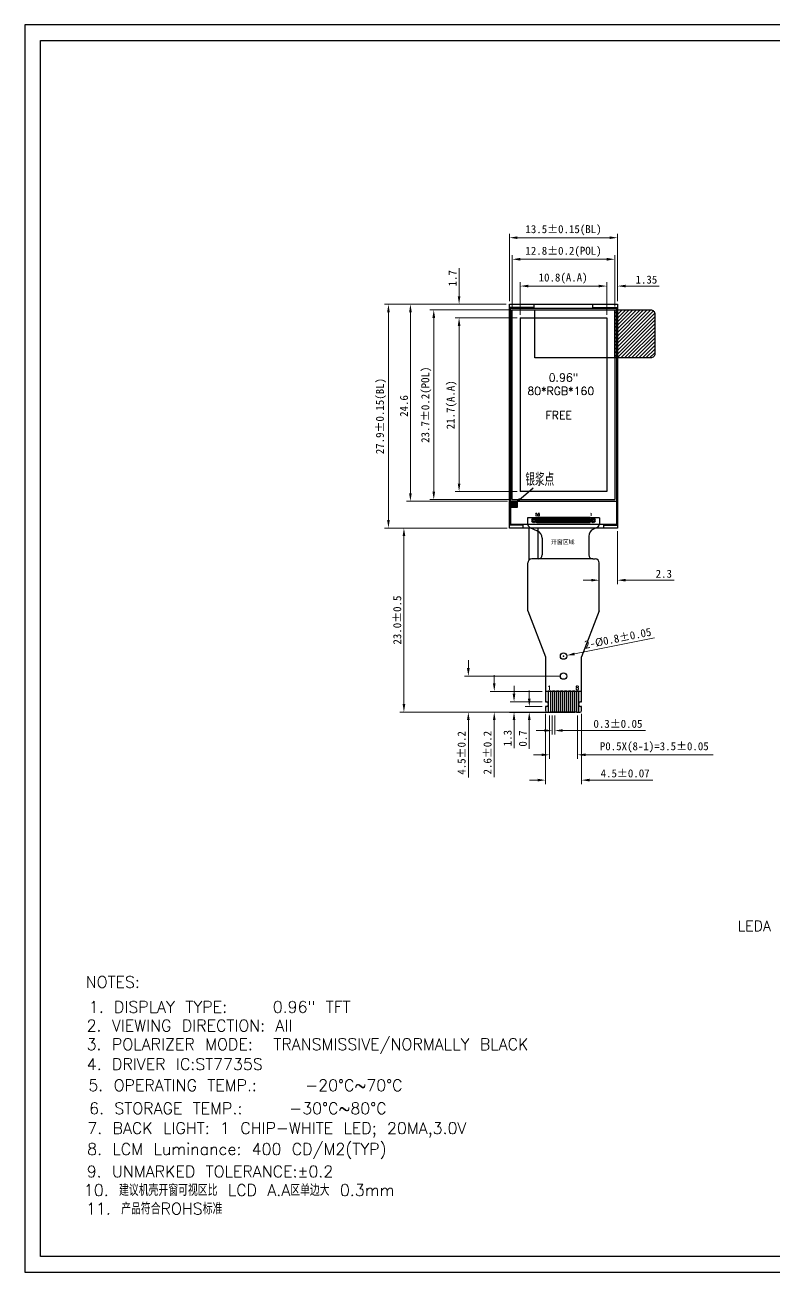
# Model space of a CAD drawing. Header units: millimetres. Extents: x 1251 to 1485, y 362 to 518.
# Drawn here: x 1251.5 to 1345.1, y 362.2 to 518 of the extents above; entities that cross this region are included whole.
import ezdxf
from ezdxf.lldxf.tags import DXFTag

# ---------------------------------------------------------------- set-up
doc = ezdxf.new("R2010")
doc.units = ezdxf.units.MM
for name, color, linetype in [('240', 240, 'Continuous'), ('92', 92, 'Continuous'), ('FPC', 30, 'Continuous'), ('Frame', 7, 'Continuous'), ('Index', 7, 'Continuous'), ('lcd', 4, 'Continuous')]:
    doc.layers.add(name, color=color, linetype=linetype)
doc.layers.add('CEN', color=1, linetype='CENTER', lineweight=15)
doc.layers.add('图框', color=7, linetype='Continuous', lineweight=0)
doc.styles.get("Standard").update_dxf_attribs({"font": 'txt', "bigfont": 'gbcbig.shx'})
doc.styles.add('宋体', font='')
doc.styles.get('宋体').set_extended_font_data('SimSun')
tags = doc.linetypes.add('CENTER', pattern=[2, 1.25, -0.25, 0.25, -0.25]).pattern_tags.tags
tags[10:11] = [DXFTag(74, 4), DXFTag(75, 0), DXFTag(340, '0'), DXFTag(46, 0.0), DXFTag(50, 0.0), DXFTag(44, 0.0), DXFTag(45, 0.0)]
tags[8:9] = [DXFTag(74, 4), DXFTag(75, 0), DXFTag(340, '0'), DXFTag(46, 0.0), DXFTag(50, 0.0), DXFTag(44, 0.0), DXFTag(45, 0.0)]
tags[6:7] = [DXFTag(74, 4), DXFTag(75, 0), DXFTag(340, '0'), DXFTag(46, 0.0), DXFTag(50, 0.0), DXFTag(44, 0.0), DXFTag(45, 0.0)]
tags[4:5] = [DXFTag(74, 4), DXFTag(75, 0), DXFTag(340, '0'), DXFTag(46, 0.0), DXFTag(50, 0.0), DXFTag(44, 0.0), DXFTag(45, 0.0)]
doc.dimstyles.new('标准', dxfattribs={"dimtxt": 1.8, "dimasz": 1.5, "dimexe": 0.5, "dimexo": 0.4, "dimgap": 0.1, "dimtad": 1, "dimzin": 1, "dimdsep": 46, "dimtxsty": '宋体', "dimblk": 'CLOSEDBLANK', "dimcen": 0.09, "dimclrd": 96, "dimclre": 96, "dimclrt": 3, "dimadec": 0, "dimazin": 0, "dimtfac": 1, "dimtofl": 0, "dimtmove": 0, "dimatfit": 1, "dimldrblk": 'CLOSEDBLANK', "dimfxl": 1, "dimtolj": 1, "dimlwd": 0, "dimlwe": 0, "dimarcsym": 0})
doc.dimstyles.new('标注', dxfattribs={"dimtxt": 1.2, "dimasz": 1, "dimexe": 0, "dimexo": 1, "dimgap": 0.2, "dimtad": 0, "dimrnd": 0.0005, "dimzin": 9, "dimdsep": 46, "dimtxsty": 'Standard', "dimcen": 0, "dimclrd": 3, "dimclre": 3, "dimclrt": 3, "dimadec": 0, "dimazin": 0, "dimtfac": 1, "dimtmove": 0, "dimatfit": 3, "dimfxl": 1, "dimlwd": -1, "dimlwe": -1, "dimarcsym": 0})

# ---------------------------------------------------------------- blocks, each defined once
blk = doc.blocks.new('*D38')
at = {"color": 2, "lineweight": 0}
for p, q in [((1313.37, 481.8), (1313.37, 485.87)), ((1314.37, 485.37), (1323.17, 485.37)), ((1324.17, 481.8), (1324.17, 485.87))]:
    blk.add_line(p, q, dxfattribs=at)
at = {"color": 2}
for points in [[(1314.37, 485.54), (1314.37, 485.21), (1313.37, 485.37)], [(1323.17, 485.54), (1323.17, 485.21), (1324.17, 485.37)]]:
    blk.add_solid(points, dxfattribs=at)
at = {"layer": 'Defpoints', "color": 0}
for p in [(1324.17, 485.37), (1313.37, 481.4), (1324.17, 481.4)]:
    blk.add_point(p, dxfattribs=at)
at = {"color": 3, "insert": (1318.72, 486.31), "char_height": 1, "attachment_point": 5, "style": '宋体'}
blk.add_mtext('\\A1;10.8(A.A)', dxfattribs=at)
blk = doc.blocks.new('_ClosedBlank')
at = {"color": 0, "linetype": 'ByBlock', "lineweight": -2}
for p, q in [((-1, 0.17), (0, 0)), ((-1, 0.17), (-1, -0.17)), ((0, 0), (-1, -0.17))]:
    blk.add_line(p, q, dxfattribs=at)
blk = doc.blocks.new('*D39')
at = {"color": 2, "lineweight": 0}
for p, q in [((1312.97, 481.4), (1305.22, 481.4)), ((1305.72, 480.4), (1305.72, 460.7)), ((1312.97, 459.7), (1305.22, 459.7))]:
    blk.add_line(p, q, dxfattribs=at)
at = {"color": 2}
for points in [[(1305.56, 480.4), (1305.89, 480.4), (1305.72, 481.4)], [(1305.56, 460.7), (1305.89, 460.7), (1305.72, 459.7)]]:
    blk.add_solid(points, dxfattribs=at)
at = {"layer": 'Defpoints', "color": 0}
for p in [(1313.37, 481.4), (1305.72, 459.7), (1313.37, 459.7)]:
    blk.add_point(p, dxfattribs=at)
at = {"color": 3, "insert": (1304.79, 470.54), "char_height": 1, "attachment_point": 5, "rotation": 90, "style": '宋体'}
blk.add_mtext('\\A1;21.7(A.A)', dxfattribs=at)
blk = doc.blocks.new('*D40')
at = {"color": 2, "lineweight": 0}
for p, q in [((1305.72, 484.1), (1305.72, 487.59)), ((1311.62, 483.1), (1305.22, 483.1)), ((1312.97, 481.4), (1305.22, 481.4)), ((1305.72, 480.4), (1305.72, 479.4))]:
    blk.add_line(p, q, dxfattribs=at)
at = {"color": 2}
for points in [[(1305.56, 484.1), (1305.89, 484.1), (1305.72, 483.1)], [(1305.56, 480.4), (1305.89, 480.4), (1305.72, 481.4)]]:
    blk.add_solid(points, dxfattribs=at)
at = {"layer": 'Defpoints', "color": 0}
for p in [(1305.72, 483.1), (1312.02, 483.1), (1313.37, 481.4)]:
    blk.add_point(p, dxfattribs=at)
at = {"color": 3, "insert": (1304.92, 486.34), "char_height": 1, "attachment_point": 5, "rotation": 90, "style": '宋体'}
blk.add_mtext('\\A1;1.7', dxfattribs=at)
blk = doc.blocks.new('*D41')
at = {"color": 2, "lineweight": 0}
for p, q in [((1323.17, 485.37), (1322.17, 485.37)), ((1324.17, 481.8), (1324.17, 485.87)), ((1325.52, 483.5), (1325.52, 485.87)), ((1326.52, 485.37), (1330.72, 485.37))]:
    blk.add_line(p, q, dxfattribs=at)
at = {"color": 2}
for points in [[(1323.17, 485.54), (1323.17, 485.21), (1324.17, 485.37)], [(1326.52, 485.54), (1326.52, 485.21), (1325.52, 485.37)]]:
    blk.add_solid(points, dxfattribs=at)
at = {"layer": 'Defpoints', "color": 0}
for p in [(1325.52, 485.37), (1325.52, 483.1), (1324.17, 481.4)]:
    blk.add_point(p, dxfattribs=at)
at = {"color": 3, "insert": (1329.12, 486.17), "char_height": 1, "attachment_point": 5, "style": '宋体'}
blk.add_mtext('\\A1;1.35', dxfattribs=at)
blk = doc.blocks.new('*D42')
at = {"color": 2, "lineweight": 0}
for p, q in [((1311.62, 483.1), (1299.14, 483.1)), ((1299.64, 482.1), (1299.64, 459.5)), ((1311.77, 458.5), (1299.14, 458.5))]:
    blk.add_line(p, q, dxfattribs=at)
at = {"color": 2}
for points in [[(1299.48, 482.1), (1299.81, 482.1), (1299.64, 483.1)], [(1299.48, 459.5), (1299.81, 459.5), (1299.64, 458.5)]]:
    blk.add_solid(points, dxfattribs=at)
at = {"layer": 'Defpoints', "color": 0}
for p in [(1312.02, 483.1), (1299.64, 458.5), (1312.17, 458.5)]:
    blk.add_point(p, dxfattribs=at)
at = {"color": 3, "insert": (1298.84, 470.39), "char_height": 1, "attachment_point": 5, "rotation": 90, "style": '宋体'}
blk.add_mtext('\\A1;24.6', dxfattribs=at)
blk = doc.blocks.new('*D43')
at = {"color": 2, "lineweight": 0}
for p, q in [((1312.37, 482.8), (1312.37, 489.22)), ((1325.17, 482.8), (1325.17, 489.22)), ((1313.37, 488.72), (1324.17, 488.72))]:
    blk.add_line(p, q, dxfattribs=at)
at = {"color": 2}
for points in [[(1313.37, 488.89), (1313.37, 488.55), (1312.37, 488.72)], [(1324.17, 488.89), (1324.17, 488.55), (1325.17, 488.72)]]:
    blk.add_solid(points, dxfattribs=at)
at = {"layer": 'Defpoints', "color": 0}
for p in [(1325.17, 488.72), (1312.37, 482.4), (1325.17, 482.4)]:
    blk.add_point(p, dxfattribs=at)
at = {"color": 3, "insert": (1318.77, 489.65), "char_height": 1, "attachment_point": 5, "style": '宋体'}
blk.add_mtext('\\A1;12.8%%P0.2(POL)', dxfattribs=at)
blk = doc.blocks.new('*D44')
at = {"color": 2, "lineweight": 0}
for p, q in [((1312.02, 483.5), (1312.02, 491.91)), ((1313.02, 491.41), (1324.52, 491.41)), ((1325.52, 483.5), (1325.52, 491.91))]:
    blk.add_line(p, q, dxfattribs=at)
at = {"color": 2}
for points in [[(1313.02, 491.58), (1313.02, 491.25), (1312.02, 491.41)], [(1324.52, 491.58), (1324.52, 491.25), (1325.52, 491.41)]]:
    blk.add_solid(points, dxfattribs=at)
at = {"layer": 'Defpoints', "color": 0}
for p in [(1325.52, 491.41), (1312.02, 483.1), (1325.52, 483.1)]:
    blk.add_point(p, dxfattribs=at)
at = {"color": 3, "insert": (1318.77, 492.35), "char_height": 1, "attachment_point": 5, "style": '宋体'}
blk.add_mtext('\\A1;13.5%%P0.15(BL)', dxfattribs=at)
blk = doc.blocks.new('*D45')
at = {"color": 2, "lineweight": 0}
for p, q in [((1311.97, 482.4), (1302.06, 482.4)), ((1302.56, 481.4), (1302.56, 459.7)), ((1311.97, 458.7), (1302.06, 458.7))]:
    blk.add_line(p, q, dxfattribs=at)
at = {"color": 2}
for points in [[(1302.39, 481.4), (1302.73, 481.4), (1302.56, 482.4)], [(1302.39, 459.7), (1302.73, 459.7), (1302.56, 458.7)]]:
    blk.add_solid(points, dxfattribs=at)
at = {"layer": 'Defpoints', "color": 0}
for p in [(1312.37, 482.4), (1302.56, 458.7), (1312.37, 458.7)]:
    blk.add_point(p, dxfattribs=at)
at = {"color": 3, "insert": (1301.63, 470.55), "char_height": 1, "attachment_point": 5, "rotation": 90, "style": '宋体'}
blk.add_mtext('\\A1;23.7%%P0.2(POL)', dxfattribs=at)
blk = doc.blocks.new('*D46')
at = {"color": 2, "lineweight": 0}
for p, q in [((1311.62, 483.1), (1296.4, 483.1)), ((1296.9, 482.1), (1296.9, 456.15)), ((1311.62, 455.15), (1296.4, 455.15))]:
    blk.add_line(p, q, dxfattribs=at)
at = {"color": 2}
for points in [[(1296.73, 482.1), (1297.06, 482.1), (1296.9, 483.1)], [(1296.73, 456.15), (1297.06, 456.15), (1296.9, 455.15)]]:
    blk.add_solid(points, dxfattribs=at)
at = {"layer": 'Defpoints', "color": 0}
for p in [(1312.02, 483.1), (1296.9, 455.15), (1312.02, 455.15)]:
    blk.add_point(p, dxfattribs=at)
at = {"color": 3, "insert": (1295.96, 469.13), "char_height": 1, "attachment_point": 5, "rotation": 90, "style": '宋体'}
blk.add_mtext('\\A1;27.9%%P0.15(BL)', dxfattribs=at)
blk = doc.blocks.new('*D50')
at = {"color": 2, "lineweight": 0}
for p, q in [((1311.72, 455.15), (1298.33, 455.15)), ((1298.83, 454.15), (1298.83, 433.15)), ((1311.62, 432.15), (1298.33, 432.15))]:
    blk.add_line(p, q, dxfattribs=at)
at = {"color": 2}
for points in [[(1298.67, 454.15), (1299, 454.15), (1298.83, 455.15)], [(1298.67, 433.15), (1299, 433.15), (1298.83, 432.15)]]:
    blk.add_solid(points, dxfattribs=at)
at = {"layer": 'Defpoints', "color": 0}
for p in [(1312.12, 455.15), (1298.83, 432.15), (1312.02, 432.15)]:
    blk.add_point(p, dxfattribs=at)
at = {"color": 3, "insert": (1298, 443.65), "char_height": 1, "attachment_point": 5, "rotation": 90, "style": '宋体'}
blk.add_mtext('\\A1;23.0%%p0.5', dxfattribs=at)
blk = doc.blocks.new('*D55')
at = {"color": 2, "lineweight": 0}
for p, q in [((1325.52, 454.75), (1325.52, 448.13)), ((1323.24, 449.58), (1323.24, 448.13)), ((1322.24, 448.63), (1321.24, 448.63)), ((1326.52, 448.63), (1332.59, 448.63))]:
    blk.add_line(p, q, dxfattribs=at)
at = {"color": 2}
for points in [[(1322.24, 448.8), (1322.24, 448.47), (1323.24, 448.63)], [(1326.52, 448.8), (1326.52, 448.47), (1325.52, 448.63)]]:
    blk.add_solid(points, dxfattribs=at)
at = {"layer": 'Defpoints', "color": 0}
for p in [(1325.52, 455.15), (1323.24, 449.98), (1323.24, 448.63)]:
    blk.add_point(p, dxfattribs=at)
at = {"color": 3, "insert": (1331.3, 449.43), "char_height": 1, "attachment_point": 5, "style": '宋体'}
blk.add_mtext('\\A1;2.3', dxfattribs=at)
blk = doc.blocks.new('*D56')
at = {"color": 2, "lineweight": 0}
for p, q in [((1317.37, 431.75), (1317.37, 429.35)), ((1317.67, 431.75), (1317.67, 429.35)), ((1316.37, 429.85), (1315.37, 429.85)), ((1318.67, 429.85), (1329, 429.85))]:
    blk.add_line(p, q, dxfattribs=at)
at = {"color": 2}
for points in [[(1316.37, 430.02), (1316.37, 429.69), (1317.37, 429.85)], [(1318.67, 430.02), (1318.67, 429.69), (1317.67, 429.85)]]:
    blk.add_solid(points, dxfattribs=at)
at = {"layer": 'Defpoints', "color": 0}
for p in [(1317.37, 432.15), (1317.67, 432.15), (1317.67, 429.85)]:
    blk.add_point(p, dxfattribs=at)
at = {"color": 3, "insert": (1325.57, 430.69), "char_height": 1, "attachment_point": 5, "style": '宋体'}
blk.add_mtext('\\A1;0.3%%P0.05', dxfattribs=at)
blk = doc.blocks.new('*D57')
at = {"color": 2, "lineweight": 0}
for p, q in [((1317.02, 431.75), (1317.02, 426.32)), ((1320.52, 431.75), (1320.52, 426.32)), ((1316.02, 426.82), (1315.02, 426.82)), ((1321.52, 426.82), (1337.46, 426.82))]:
    blk.add_line(p, q, dxfattribs=at)
at = {"color": 2}
for points in [[(1316.02, 426.99), (1316.02, 426.66), (1317.02, 426.82)], [(1321.52, 426.99), (1321.52, 426.66), (1320.52, 426.82)]]:
    blk.add_solid(points, dxfattribs=at)
at = {"layer": 'Defpoints', "color": 0}
for p in [(1317.02, 432.15), (1320.52, 432.15), (1320.52, 426.82)]:
    blk.add_point(p, dxfattribs=at)
at = {"color": 3, "insert": (1330.11, 427.76), "char_height": 1, "attachment_point": 5, "style": '宋体'}
blk.add_mtext('\\A1;P0.5X(8-1)=3.5%%P0.05', dxfattribs=at)
blk = doc.blocks.new('*D58')
at = {"color": 2, "lineweight": 0}
for p, q in [((1316.52, 431.95), (1316.52, 423.16)), ((1321.02, 431.95), (1321.02, 423.16)), ((1315.52, 423.66), (1314.52, 423.66)), ((1322.02, 423.66), (1329.91, 423.66))]:
    blk.add_line(p, q, dxfattribs=at)
at = {"color": 2}
for points in [[(1315.52, 423.83), (1315.52, 423.49), (1316.52, 423.66)], [(1322.02, 423.83), (1322.02, 423.49), (1321.02, 423.66)]]:
    blk.add_solid(points, dxfattribs=at)
at = {"layer": 'Defpoints', "color": 0}
for p in [(1316.52, 432.35), (1321.02, 432.35), (1316.52, 423.66)]:
    blk.add_point(p, dxfattribs=at)
at = {"color": 3, "insert": (1326.47, 424.5), "char_height": 1, "attachment_point": 5, "style": '宋体'}
blk.add_mtext('\\A1;4.5%%P0.07', dxfattribs=at)
blk = doc.blocks.new('*D59')
at = {"color": 2, "lineweight": 0}
for p, q in [((1320.15, 439.43), (1330.12, 441.42)), ((1318.68, 439.15), (1318.86, 439.15)), ((1318.77, 439.06), (1318.77, 439.24))]:
    blk.add_line(p, q, dxfattribs=at)
at = {"color": 2}
blk.add_solid([(1320.11, 439.59), (1320.18, 439.26), (1319.16, 439.23)], dxfattribs=at)
at = {"layer": 'Defpoints', "color": 0}
for p in [(1318.38, 439.07), (1319.16, 439.23)]:
    blk.add_point(p, dxfattribs=at)
at = {"color": 3, "insert": (1325.56, 441.36), "char_height": 1, "attachment_point": 5, "rotation": 11.3242, "style": '宋体'}
blk.add_mtext('\\A1;2-%%C0.8%%P0.05', dxfattribs=at)
blk = doc.blocks.new('*D60')
at = {"color": 2, "lineweight": 0}
for p, q in [((1314.49, 433.85), (1314.49, 434.85)), ((1316.12, 432.85), (1313.99, 432.85)), ((1316.32, 432.15), (1313.99, 432.15)), ((1314.49, 431.15), (1314.49, 427.57))]:
    blk.add_line(p, q, dxfattribs=at)
at = {"color": 2}
for points in [[(1314.32, 433.85), (1314.66, 433.85), (1314.49, 432.85)], [(1314.32, 431.15), (1314.66, 431.15), (1314.49, 432.15)]]:
    blk.add_solid(points, dxfattribs=at)
at = {"layer": 'Defpoints', "color": 0}
for p in [(1314.49, 432.15), (1316.52, 432.85), (1316.72, 432.15)]:
    blk.add_point(p, dxfattribs=at)
at = {"color": 3, "insert": (1313.69, 428.86), "char_height": 1, "attachment_point": 5, "rotation": 90, "style": '宋体'}
blk.add_mtext('\\A1;0.7', dxfattribs=at)
blk = doc.blocks.new('*D61')
at = {"color": 2, "lineweight": 0}
for p, q in [((1312.59, 434.45), (1312.59, 435.45)), ((1316.12, 433.45), (1312.09, 433.45)), ((1316.32, 432.15), (1312.09, 432.15)), ((1312.59, 431.15), (1312.59, 427.67))]:
    blk.add_line(p, q, dxfattribs=at)
at = {"color": 2}
for points in [[(1312.42, 434.45), (1312.75, 434.45), (1312.59, 433.45)], [(1312.42, 431.15), (1312.75, 431.15), (1312.59, 432.15)]]:
    blk.add_solid(points, dxfattribs=at)
at = {"layer": 'Defpoints', "color": 0}
for p in [(1316.52, 433.45), (1312.59, 432.15), (1316.72, 432.15)]:
    blk.add_point(p, dxfattribs=at)
at = {"color": 3, "insert": (1311.79, 428.91), "char_height": 1, "attachment_point": 5, "rotation": 90, "style": '宋体'}
blk.add_mtext('\\A1;1.3', dxfattribs=at)
blk = doc.blocks.new('*D63')
at = {"color": 2, "lineweight": 0}
for p, q in [((1306.88, 437.65), (1306.88, 438.65)), ((1318.37, 436.65), (1306.38, 436.65)), ((1316.32, 432.15), (1306.38, 432.15)), ((1306.88, 431.15), (1306.88, 423.99))]:
    blk.add_line(p, q, dxfattribs=at)
at = {"color": 2}
for points in [[(1306.71, 437.65), (1307.05, 437.65), (1306.88, 436.65)], [(1306.71, 431.15), (1307.05, 431.15), (1306.88, 432.15)]]:
    blk.add_solid(points, dxfattribs=at)
at = {"layer": 'Defpoints', "color": 0}
for p in [(1318.77, 436.65), (1306.88, 432.15), (1316.72, 432.15)]:
    blk.add_point(p, dxfattribs=at)
at = {"color": 3, "insert": (1306.04, 427.06), "char_height": 1, "attachment_point": 5, "rotation": 90, "style": '宋体'}
blk.add_mtext('\\A1;4.5%%P0.2', dxfattribs=at)
blk = doc.blocks.new('*D64')
at = {"color": 2, "lineweight": 0}
for p, q in [((1310.12, 435.75), (1310.12, 436.75)), ((1316.12, 434.75), (1309.62, 434.75)), ((1316.72, 432.15), (1309.62, 432.15)), ((1310.12, 431.15), (1310.12, 424.02))]:
    blk.add_line(p, q, dxfattribs=at)
at = {"color": 2}
for points in [[(1309.95, 435.75), (1310.28, 435.75), (1310.12, 434.75)], [(1309.95, 431.15), (1310.28, 431.15), (1310.12, 432.15)]]:
    blk.add_solid(points, dxfattribs=at)
at = {"layer": 'Defpoints', "color": 0}
for p in [(1316.52, 434.75), (1310.12, 432.15), (1317.12, 432.15)]:
    blk.add_point(p, dxfattribs=at)
at = {"color": 3, "insert": (1309.28, 427.09), "char_height": 1, "attachment_point": 5, "rotation": 90, "style": '宋体'}
blk.add_mtext('\\A1;2.6%%P0.2', dxfattribs=at)

msp = doc.modelspace()

# ---------------------------------------------------------------- hatches: boundary and pattern name
h = msp.add_hatch()
h.set_pattern_fill('ANSI31', color=3, scale=0.1, angle=180, style=0)
h.set_pattern_definition([(225, (2619.4693, 938.37), (0.2245064, -0.2245064), [])])
h.paths.add_polyline_path([(1325.173, 476.399), (1329.673, 476.399, 0.4142136), (1330.173, 476.899), (1330.173, 481.899, 0.4142136), (1329.673, 482.399), (1325.173, 482.399)])
at = {"layer": 'lcd'}
h = msp.add_hatch(color=2, dxfattribs=at)
h.paths.add_polyline_path([(1312.973, 458.503), (1312.173, 458.503), (1312.173, 457.703), (1312.973, 457.703)])
h.paths.add_polyline_path([(1312.4, 458.299), (1312.718, 458.299), (1312.718, 457.962), (1312.4, 457.962)], flags=24)

# ---------------------------------------------------------------- linework, layer by layer
at = {"color": 0}
for p, q in [((1312.023, 483.099), (1322.423, 483.099)), ((1315.123, 482.699), (1315.123, 483.099)), ((1322.423, 482.699), (1322.423, 483.099)), ((1322.423, 483.099), (1325.523, 483.099)), ((1315.123, 482.699), (1312.023, 482.699)), ((1322.423, 482.699), (1325.523, 482.699)), ((1313.723, 455.511), (1312.023, 455.511)), ((1325.523, 455.151), (1312.023, 455.151)), ((1323.823, 455.511), (1325.523, 455.511)), ((1323.823, 455.151), (1323.823, 455.511))]:
    msp.add_line(p, q, dxfattribs=at)
for p, q in [((1312.023, 455.151), (1312.023, 483.099)), ((1325.523, 483.099), (1325.523, 455.151)), ((1312.123, 481.699), (1312.023, 481.699)), ((1312.123, 456.511), (1312.123, 481.699)), ((1325.423, 481.699), (1325.423, 456.511)), ((1325.423, 481.699), (1325.523, 481.699)), ((1312.123, 456.511), (1312.023, 456.511)), ((1325.423, 456.511), (1325.523, 456.511)), ((1313.723, 455.151), (1313.723, 455.511)), ((1316.873, 433.251), (1316.873, 433.051)), ((1320.673, 433.051), (1320.673, 433.251))]:
    msp.add_line(p, q)
at = {"color": 3}
msp.add_line((1325.173, 476.399), (1325.173, 482.399), dxfattribs=at)
at = {"color": 47}
msp.add_line((1315.615, 453.974), (1315.615, 455.151), dxfattribs=at)
at = {"color": 30}
for p, q in [((1314.31, 444.817), (1314.31, 450.788)), ((1315.615, 451.288), (1314.81, 451.288)), ((1323.235, 444.817), (1323.235, 450.788))]:
    msp.add_line(p, q, dxfattribs=at)
at = {"color": 3}
msp.add_lwpolyline([(1329.673, 476.399), (1315.173, 476.399), (1315.173, 482.399), (1329.673, 482.399, -0.4142136), (1330.173, 481.899), (1330.173, 476.899, -0.4142136)], format="xyb", close=True, dxfattribs=at)
at = {"color": 2}
for points in [[(1317.373, 434.751), (1317.373, 432.151), (1317.673, 432.151), (1317.673, 434.751)], [(1317.873, 434.751), (1317.873, 432.151), (1318.173, 432.151), (1318.173, 434.751)], [(1318.373, 434.751), (1318.373, 432.151), (1318.673, 432.151), (1318.673, 434.751)], [(1318.873, 434.751), (1318.873, 432.151), (1319.173, 432.151), (1319.173, 434.751)], [(1319.373, 434.751), (1319.373, 432.151), (1319.673, 432.151), (1319.673, 434.751)], [(1319.873, 434.751), (1319.873, 432.151), (1320.173, 432.151), (1320.173, 434.751)]]:
    msp.add_lwpolyline(points, close=True, dxfattribs=at)
at = {"layer": '240', "color": 4, "lineweight": -3}
for p, q in [((1312.173, 482.599), (1325.373, 482.599)), ((1312.173, 455.609), (1312.173, 482.599)), ((1313.373, 481.399), (1324.173, 481.399)), ((1313.373, 481.399), (1313.373, 459.703)), ((1324.173, 481.399), (1324.173, 459.703)), ((1325.373, 482.599), (1325.373, 455.609)), ((1324.173, 459.703), (1313.373, 459.703)), ((1312.173, 458.503), (1325.373, 458.503)), ((1315.433, 455.809), (1315.433, 456.509)), ((1315.433, 456.509), (1315.513, 456.509)), ((1315.513, 455.809), (1315.513, 456.509)), ((1315.553, 455.809), (1315.553, 456.509)), ((1315.553, 456.509), (1315.633, 456.509)), ((1315.633, 455.809), (1315.633, 456.509)), ((1315.673, 455.809), (1315.673, 456.509)), ((1315.673, 456.509), (1315.753, 456.509)), ((1315.753, 455.809), (1315.753, 456.509)), ((1315.793, 455.809), (1315.793, 456.509)), ((1315.793, 456.509), (1315.873, 456.509)), ((1315.873, 455.809), (1315.873, 456.509)), ((1315.913, 455.809), (1315.913, 456.509)), ((1315.913, 456.509), (1315.993, 456.509)), ((1315.993, 455.809), (1315.993, 456.509)), ((1316.033, 455.809), (1316.033, 456.509)), ((1316.033, 456.509), (1316.113, 456.509)), ((1316.113, 455.809), (1316.113, 456.509)), ((1316.153, 455.809), (1316.153, 456.509)), ((1316.153, 456.509), (1316.233, 456.509)), ((1316.233, 455.809), (1316.233, 456.509)), ((1316.273, 455.809), (1316.273, 456.509)), ((1316.273, 456.509), (1316.353, 456.509)), ((1316.353, 455.809), (1316.353, 456.509)), ((1316.393, 455.809), (1316.393, 456.509)), ((1316.393, 456.509), (1316.473, 456.509)), ((1316.473, 455.809), (1316.473, 456.509)), ((1316.513, 455.809), (1316.513, 456.509)), ((1316.513, 456.509), (1316.593, 456.509)), ((1316.593, 455.809), (1316.593, 456.509)), ((1316.633, 455.809), (1316.633, 456.509)), ((1316.633, 456.509), (1316.713, 456.509)), ((1316.713, 455.809), (1316.713, 456.509)), ((1316.753, 455.809), (1316.753, 456.509)), ((1316.753, 456.509), (1316.833, 456.509)), ((1316.833, 455.809), (1316.833, 456.509)), ((1316.873, 455.809), (1316.873, 456.509)), ((1316.873, 456.509), (1316.953, 456.509)), ((1316.953, 455.809), (1316.953, 456.509)), ((1316.993, 455.809), (1316.993, 456.509)), ((1316.993, 456.509), (1317.073, 456.509)), ((1317.073, 455.809), (1317.073, 456.509)), ((1317.113, 455.809), (1317.113, 456.509)), ((1317.113, 456.509), (1317.193, 456.509)), ((1317.193, 455.809), (1317.193, 456.509)), ((1317.233, 455.809), (1317.233, 456.509)), ((1317.233, 456.509), (1317.313, 456.509)), ((1317.313, 455.809), (1317.313, 456.509)), ((1317.353, 455.809), (1317.353, 456.509)), ((1317.353, 456.509), (1317.433, 456.509)), ((1317.433, 455.809), (1317.433, 456.509)), ((1317.473, 455.809), (1317.473, 456.509)), ((1317.473, 456.509), (1317.553, 456.509)), ((1317.553, 455.809), (1317.553, 456.509)), ((1317.593, 455.809), (1317.593, 456.509)), ((1317.593, 456.509), (1317.673, 456.509)), ((1317.673, 455.809), (1317.673, 456.509)), ((1317.713, 455.809), (1317.713, 456.509)), ((1317.713, 456.509), (1317.793, 456.509)), ((1317.793, 455.809), (1317.793, 456.509)), ((1317.833, 455.809), (1317.833, 456.509)), ((1317.833, 456.509), (1317.913, 456.509)), ((1317.913, 455.809), (1317.913, 456.509)), ((1317.953, 455.809), (1317.953, 456.509)), ((1317.953, 456.509), (1318.033, 456.509)), ((1318.033, 455.809), (1318.033, 456.509)), ((1318.073, 455.809), (1318.073, 456.509)), ((1318.073, 456.509), (1318.153, 456.509)), ((1318.153, 455.809), (1318.153, 456.509)), ((1318.193, 455.809), (1318.193, 456.509)), ((1318.193, 456.509), (1318.273, 456.509)), ((1318.273, 455.809), (1318.273, 456.509)), ((1318.313, 455.809), (1318.313, 456.509)), ((1318.313, 456.509), (1318.393, 456.509)), ((1318.393, 455.809), (1318.393, 456.509)), ((1318.433, 455.809), (1318.433, 456.509)), ((1318.433, 456.509), (1318.513, 456.509)), ((1318.513, 455.809), (1318.513, 456.509)), ((1318.553, 455.809), (1318.553, 456.509)), ((1318.553, 456.509), (1318.633, 456.509)), ((1318.633, 455.809), (1318.633, 456.509)), ((1318.673, 455.809), (1318.673, 456.509)), ((1318.673, 456.509), (1318.753, 456.509)), ((1318.753, 455.809), (1318.753, 456.509)), ((1318.793, 455.809), (1318.793, 456.509)), ((1318.793, 456.509), (1318.873, 456.509)), ((1318.873, 455.809), (1318.873, 456.509)), ((1318.913, 455.809), (1318.913, 456.509)), ((1318.913, 456.509), (1318.993, 456.509)), ((1318.993, 455.809), (1318.993, 456.509)), ((1319.033, 455.809), (1319.033, 456.509)), ((1319.033, 456.509), (1319.113, 456.509)), ((1319.113, 455.809), (1319.113, 456.509)), ((1319.153, 455.809), (1319.153, 456.509)), ((1319.153, 456.509), (1319.233, 456.509)), ((1319.233, 455.809), (1319.233, 456.509)), ((1319.273, 455.809), (1319.273, 456.509)), ((1319.273, 456.509), (1319.353, 456.509)), ((1319.353, 455.809), (1319.353, 456.509)), ((1319.393, 455.809), (1319.393, 456.509)), ((1319.393, 456.509), (1319.473, 456.509)), ((1319.473, 455.809), (1319.473, 456.509)), ((1319.513, 455.809), (1319.513, 456.509)), ((1319.513, 456.509), (1319.593, 456.509)), ((1319.593, 455.809), (1319.593, 456.509)), ((1319.633, 455.809), (1319.633, 456.509)), ((1319.633, 456.509), (1319.713, 456.509)), ((1319.713, 455.809), (1319.713, 456.509)), ((1319.753, 455.809), (1319.753, 456.509)), ((1319.753, 456.509), (1319.833, 456.509)), ((1319.833, 455.809), (1319.833, 456.509)), ((1319.873, 455.809), (1319.873, 456.509)), ((1319.873, 456.509), (1319.953, 456.509)), ((1319.953, 455.809), (1319.953, 456.509)), ((1319.993, 455.809), (1319.993, 456.509)), ((1319.993, 456.509), (1320.073, 456.509)), ((1320.073, 455.809), (1320.073, 456.509)), ((1320.113, 455.809), (1320.113, 456.509)), ((1320.113, 456.509), (1320.193, 456.509)), ((1320.193, 455.809), (1320.193, 456.509)), ((1320.233, 455.809), (1320.233, 456.509)), ((1320.233, 456.509), (1320.313, 456.509)), ((1320.313, 455.809), (1320.313, 456.509)), ((1320.353, 455.809), (1320.353, 456.509)), ((1320.353, 456.509), (1320.433, 456.509)), ((1320.433, 455.809), (1320.433, 456.509)), ((1320.473, 455.809), (1320.473, 456.509)), ((1320.473, 456.509), (1320.553, 456.509)), ((1320.553, 455.809), (1320.553, 456.509)), ((1320.593, 455.809), (1320.593, 456.509)), ((1320.593, 456.509), (1320.673, 456.509)), ((1320.673, 455.809), (1320.673, 456.509)), ((1320.713, 455.809), (1320.713, 456.509)), ((1320.713, 456.509), (1320.793, 456.509)), ((1320.793, 455.809), (1320.793, 456.509)), ((1320.833, 455.809), (1320.833, 456.509)), ((1320.833, 456.509), (1320.913, 456.509)), ((1320.913, 455.809), (1320.913, 456.509)), ((1320.953, 455.809), (1320.953, 456.509)), ((1320.953, 456.509), (1321.033, 456.509)), ((1321.033, 455.809), (1321.033, 456.509)), ((1321.073, 455.809), (1321.073, 456.509)), ((1321.073, 456.509), (1321.153, 456.509)), ((1321.153, 455.809), (1321.153, 456.509)), ((1321.193, 455.809), (1321.193, 456.509)), ((1321.193, 456.509), (1321.273, 456.509)), ((1321.273, 455.809), (1321.273, 456.509)), ((1321.313, 455.809), (1321.313, 456.509)), ((1321.313, 456.509), (1321.393, 456.509)), ((1321.393, 455.809), (1321.393, 456.509)), ((1321.433, 455.809), (1321.433, 456.509)), ((1321.433, 456.509), (1321.513, 456.509)), ((1321.513, 455.809), (1321.513, 456.509)), ((1321.553, 455.809), (1321.553, 456.509)), ((1321.553, 456.509), (1321.633, 456.509)), ((1321.633, 455.809), (1321.633, 456.509)), ((1321.673, 455.809), (1321.673, 456.509)), ((1321.673, 456.509), (1321.753, 456.509)), ((1321.753, 455.809), (1321.753, 456.509)), ((1321.793, 455.809), (1321.793, 456.509)), ((1321.793, 456.509), (1321.873, 456.509)), ((1321.873, 455.809), (1321.873, 456.509)), ((1321.913, 455.809), (1321.913, 456.509)), ((1321.913, 456.509), (1321.993, 456.509)), ((1321.993, 455.809), (1321.993, 456.509)), ((1322.033, 455.809), (1322.033, 456.509)), ((1322.033, 456.509), (1322.113, 456.509)), ((1322.113, 455.809), (1322.113, 456.509)), ((1325.373, 455.609), (1312.173, 455.609)), ((1315.013, 456.169), (1314.789, 456.169)), ((1315.013, 456.049), (1314.789, 456.049)), ((1315.013, 456.169), (1315.013, 456.393)), ((1315.013, 455.825), (1315.013, 456.049)), ((1315.133, 456.169), (1315.133, 456.393)), ((1315.356, 456.169), (1315.133, 456.169)), ((1315.133, 455.825), (1315.133, 456.049)), ((1315.356, 456.049), (1315.133, 456.049)), ((1315.513, 455.809), (1315.433, 455.809)), ((1315.633, 455.809), (1315.553, 455.809)), ((1315.753, 455.809), (1315.673, 455.809)), ((1315.873, 455.809), (1315.793, 455.809)), ((1315.993, 455.809), (1315.913, 455.809)), ((1316.113, 455.809), (1316.033, 455.809)), ((1316.233, 455.809), (1316.153, 455.809)), ((1316.353, 455.809), (1316.273, 455.809)), ((1316.473, 455.809), (1316.393, 455.809)), ((1316.593, 455.809), (1316.513, 455.809)), ((1316.713, 455.809), (1316.633, 455.809)), ((1316.833, 455.809), (1316.753, 455.809)), ((1316.953, 455.809), (1316.873, 455.809)), ((1317.073, 455.809), (1316.993, 455.809)), ((1317.193, 455.809), (1317.113, 455.809)), ((1317.313, 455.809), (1317.233, 455.809)), ((1317.433, 455.809), (1317.353, 455.809)), ((1317.553, 455.809), (1317.473, 455.809)), ((1317.673, 455.809), (1317.593, 455.809)), ((1317.793, 455.809), (1317.713, 455.809)), ((1317.913, 455.809), (1317.833, 455.809)), ((1318.033, 455.809), (1317.953, 455.809)), ((1318.153, 455.809), (1318.073, 455.809)), ((1318.273, 455.809), (1318.193, 455.809)), ((1318.393, 455.809), (1318.313, 455.809)), ((1318.513, 455.809), (1318.433, 455.809)), ((1318.633, 455.809), (1318.553, 455.809)), ((1318.753, 455.809), (1318.673, 455.809)), ((1318.873, 455.809), (1318.793, 455.809)), ((1318.993, 455.809), (1318.913, 455.809)), ((1319.113, 455.809), (1319.033, 455.809)), ((1319.233, 455.809), (1319.153, 455.809)), ((1319.353, 455.809), (1319.273, 455.809)), ((1319.473, 455.809), (1319.393, 455.809)), ((1319.593, 455.809), (1319.513, 455.809)), ((1319.713, 455.809), (1319.633, 455.809)), ((1319.833, 455.809), (1319.753, 455.809)), ((1319.953, 455.809), (1319.873, 455.809)), ((1320.073, 455.809), (1319.993, 455.809)), ((1320.193, 455.809), (1320.113, 455.809)), ((1320.313, 455.809), (1320.233, 455.809)), ((1320.433, 455.809), (1320.353, 455.809)), ((1320.553, 455.809), (1320.473, 455.809)), ((1320.673, 455.809), (1320.593, 455.809)), ((1320.793, 455.809), (1320.713, 455.809)), ((1320.913, 455.809), (1320.833, 455.809)), ((1321.033, 455.809), (1320.953, 455.809)), ((1321.153, 455.809), (1321.073, 455.809)), ((1321.273, 455.809), (1321.193, 455.809)), ((1321.393, 455.809), (1321.313, 455.809)), ((1321.513, 455.809), (1321.433, 455.809)), ((1321.633, 455.809), (1321.553, 455.809)), ((1321.753, 455.809), (1321.673, 455.809)), ((1321.873, 455.809), (1321.793, 455.809)), ((1321.993, 455.809), (1321.913, 455.809)), ((1322.113, 455.809), (1322.033, 455.809)), ((1322.413, 456.169), (1322.189, 456.169)), ((1322.413, 456.049), (1322.189, 456.049)), ((1322.413, 456.169), (1322.413, 456.393)), ((1322.413, 455.825), (1322.413, 456.049)), ((1322.533, 456.169), (1322.533, 456.393)), ((1322.756, 456.169), (1322.533, 456.169)), ((1322.533, 455.825), (1322.533, 456.049)), ((1322.756, 456.049), (1322.533, 456.049))]:
    msp.add_line(p, q, dxfattribs=at)
at = {"layer": '240', "color": 6, "lineweight": -3}
for p, q in [((1312.373, 482.399), (1325.173, 482.399)), ((1312.373, 458.703), (1312.373, 482.399)), ((1325.173, 482.399), (1325.173, 458.703)), ((1312.373, 458.703), (1325.173, 458.703))]:
    msp.add_line(p, q, dxfattribs=at)
at = {"layer": '240', "color": 4, "lineweight": -3}
for centre, start, end in [((1315.073, 456.109), 101.94054, 168.05946), ((1315.073, 456.109), 191.94054, 258.05946), ((1315.073, 456.109), 11.94054, 78.05946), ((1315.073, 456.109), 281.94054, 348.05946), ((1322.473, 456.109), 101.94054, 168.05946), ((1322.473, 456.109), 191.94054, 258.05946), ((1322.473, 456.109), 11.94054, 78.05946), ((1322.473, 456.109), 281.94054, 348.05946)]:
    msp.add_arc(centre, 0.29, start, end, dxfattribs=at)
at = {"layer": '92', "color": 4}
msp.add_line((1312.173, 455.609), (1312.173, 455.609), dxfattribs=at)
at = {"layer": 'FPC', "color": 30}
for p, q in [((1314.289, 456.409), (1314.289, 455.677)), ((1323.256, 456.409), (1314.289, 456.409)), ((1314.577, 455.224), (1315.473, 454.805)), ((1314.717, 455.159), (1322.812, 455.159)), ((1322.962, 455.226), (1322.512, 455.024)), ((1323.256, 456.409), (1323.256, 455.682)), ((1316.115, 453.871), (1316.115, 451.788)), ((1321.923, 454.112), (1321.923, 451.788)), ((1322.423, 451.288), (1315.615, 451.288)), ((1322.423, 451.288), (1322.735, 451.288)), ((1312.023, 432.151), (1320.118, 432.151)), ((1316.673, 432.851), (1316.523, 432.851)), ((1316.523, 432.851), (1316.523, 432.351)), ((1320.373, 432.151), (1320.823, 432.151)), ((1321.023, 432.851), (1320.873, 432.851)), ((1321.023, 432.351), (1321.023, 432.851))]:
    msp.add_line(p, q, dxfattribs=at)
at = {"layer": 'FPC'}
for p, q in [((1314.423, 455.153), (1314.423, 451.104)), ((1315.615, 451.288), (1315.623, 455.153)), ((1314.31, 444.817), (1316.523, 439.049)), ((1323.235, 444.817), (1321.023, 439.049)), ((1316.523, 439.049), (1316.523, 433.451)), ((1321.023, 433.451), (1321.023, 439.049)), ((1316.523, 434.751), (1321.023, 434.751)), ((1316.523, 433.451), (1316.673, 433.451)), ((1320.873, 433.451), (1321.023, 433.451)), ((1320.373, 432.151), (1317.173, 432.151))]:
    msp.add_line(p, q, dxfattribs=at)
at = {"layer": 'FPC', "color": 2}
for p, q in [((1317.173, 434.751), (1316.873, 434.751)), ((1316.873, 434.751), (1316.873, 432.151)), ((1317.173, 432.151), (1317.173, 434.751)), ((1320.673, 434.751), (1320.373, 434.751)), ((1320.373, 434.751), (1320.373, 432.151)), ((1320.673, 432.151), (1320.673, 434.751)), ((1316.723, 432.151), (1317.173, 432.151))]:
    msp.add_line(p, q, dxfattribs=at)
at = {"layer": 'FPC'}
for centre in [(1318.773, 439.151), (1318.773, 436.651)]:
    msp.add_circle(centre, 0.4, dxfattribs=at)
at = {"layer": 'FPC', "color": 30}
for centre, radius, start, end in [((1314.789, 455.677), 0.5, 180, 244.93583), ((1322.923, 454.112), 1, 114.22144, 180), ((1322.756, 455.682), 0.5, 294.22144, 0), ((1315.115, 453.871), 1, 0, 69.03116), ((1315.615, 451.788), 0.5, 270, 0), ((1322.423, 451.788), 0.5, 180, 270), ((1314.81, 450.788), 0.5, 90, 180), ((1322.735, 450.788), 0.5, 0, 90), ((1316.723, 432.351), 0.2, 180, 270), ((1316.673, 433.051), 0.2, 270, 0), ((1320.873, 433.051), 0.2, 180, 270), ((1320.823, 432.351), 0.2, 270, 0)]:
    msp.add_arc(centre, radius, start, end, dxfattribs=at)
at = {"layer": 'FPC'}
for centre, start, end in [((1316.673, 433.251), 0, 90), ((1320.873, 433.251), 90, 180)]:
    msp.add_arc(centre, 0.2, start, end, dxfattribs=at)
at = {"layer": 'Frame', "color": 7}
for points in [[(1485.15, 517.99), (1251.482, 517.99), (1251.482, 362.212), (1485.15, 362.212)], [(1483.203, 364.159), (1253.429, 364.159), (1253.429, 516.043), (1483.203, 516.043)]]:
    msp.add_lwpolyline(points, close=True, dxfattribs=at)
at = {"layer": 'lcd'}
msp.add_lwpolyline([(1312.173, 458.503), (1312.973, 458.503), (1312.973, 457.703), (1312.173, 457.703)], close=True, dxfattribs=at)

# ---------------------------------------------------------------- texts
at = {"color": 47, "style": '宋体'}
msp.add_text('开窗区域', height=0.525, dxfattribs=at).set_placement((1317.203, 453.146))
at = {"color": 4, "char_height": 2.5, "attachment_point": 1}
for s, insert, width in [('{\\H0.4x;   0.96" \\P80*RGB*160}', (1314.25, 474.437), 10.23948), ('{\\H0.4x;FREE}', (1316.532, 469.743), 3.92491)]:
    msp.add_mtext(s, dxfattribs=dict(at, insert=insert, width=width))
at = {"color": 7, "insert": (1259.208, 388.907), "char_height": 1.44705, "width": 38.94082, "attachment_point": 1}
msp.add_mtext('4. DRIVER IC:ST7735S', dxfattribs=at)
at = {"layer": '240', "color": 4, "lineweight": -3, "width": 0.09657, "attachment_point": 1}
for s, insert, char_height in [('56', (1315.232, 457.01), 0.3417), ('1', (1322.079, 457.009), 0.342)]:
    msp.add_mtext(s, dxfattribs=dict(at, insert=insert, char_height=char_height))
at = {"layer": 'CEN', "color": 3}
msp.add_text('LEDA', height=1.296, dxfattribs=at).set_placement((1340.516, 404.8))
at = {"layer": 'FPC', "color": 6, "insert": (1314.009, 462.007), "char_height": 1.5963, "width": 4.56951, "attachment_point": 1}
msp.add_mtext('银浆点', dxfattribs=at)
at = {"layer": 'Index', "char_height": 0.5, "attachment_point": 2}
for s, insert in [('{\\C2;1}', (1316.998, 435.436)), ('{\\C2;8}', (1320.493, 435.439))]:
    msp.add_mtext(s, dxfattribs=dict(at, insert=insert))
at = {"layer": 'lcd', "insert": (1312.409, 458.159), "char_height": 0.2, "width": 0.09633, "attachment_point": 1}
msp.add_mtext('Ag', dxfattribs=at)
at = {"layer": '图框'}
for s, height, p in [('NOTES:', 1.4471, (1259.076, 397.713)), ('1. DISPLAY TYPE:   0.96" TFT', 1.44705, (1259.457, 394.607)), ('2. VIEWING DIRECTION: All', 1.44705, (1259.195, 392.278)), ('3. POLARIZER MODE:  TRANSMISSIVE/NORMALLY BLACK', 1.44705, (1259.195, 389.949)), ('5. OPERATING TEMP.:   -20%%DC~70%%DC', 1.44705, (1259.408, 384.823)), ('6. STORAGE TEMP.:   -30%%DC~80%%DC', 1.44705, (1259.505, 381.928)), ('7. BACK LIGHT: 1 CHIP-WHITE LED; 20MA,3.0V', 1.44705, (1259.272, 379.466)), ('8. LCM Luminance: 400 CD/M2(TYP)', 1.44705, (1259.256, 376.844)), ('9. UNMARKED TOLERANCE:%%P0.2', 1.44705, (1259.202, 374.049)), ('10. 建议机壳开窗可视区比 LCD A.A区单边大 0.3mm', 1.44705, (1258.843, 371.726))]:
    msp.add_text(s, height=height, dxfattribs=at).set_placement(p)
at = {"layer": '图框', "insert": (1259.117, 370.856), "char_height": 1.44705, "width": 38.94082, "attachment_point": 1}
msp.add_mtext('11. 产品符合ROHS标准', dxfattribs=at)

# ---------------------------------------------------------------- dimensions: what is measured, and where the dimension line sits
for base, p1, p2, text, picture, middle in [((1325.523, 491.415), (1312.023, 483.099), (1325.523, 483.099), '<>%%P0.15(BL)', '*D44', (1318.773, 492.348)), ((1325.173, 488.719), (1312.373, 482.399), (1325.173, 482.399), '<>%%P0.2(POL)', '*D43', (1318.773, 489.653))]:
    dim = msp.add_linear_dim(base=base, p1=p1, p2=p2, text=text, dimstyle='标准', override={"dimtxt": 1, "dimasz": 1, "dimgap": 0.3, "dimdec": 1, "dimsah": 1, "dimclrd": 2, "dimclre": 2})
    dim.commit()
    dim.dimension.update_dxf_attribs({"geometry": picture, "text_midpoint": middle})
for base, p1, p2, picture, middle in [((1305.722, 483.099), (1313.373, 481.399), (1312.023, 483.099), '*D40', (1304.922, 486.344)), ((1312.587, 432.151), (1316.523, 433.451), (1316.723, 432.151), '*D61', (1311.787, 428.909)), ((1314.491, 432.151), (1316.523, 432.851), (1316.723, 432.151), '*D60', (1313.691, 428.859))]:
    dim = msp.add_linear_dim(base=base, p1=p1, p2=p2, angle=90, dimstyle='标准', override={"dimtxt": 1, "dimasz": 1, "dimgap": 0.3, "dimdec": 1, "dimsah": 1, "dimclrd": 2, "dimclre": 2})
    dim.commit()
    dim.dimension.update_dxf_attribs({"geometry": picture, "text_midpoint": middle})
for base, p1, p2, text, picture, middle in [((1324.173, 485.372), (1313.373, 481.399), (1324.173, 481.399), '<>(A.A)', '*D38', (1318.723, 485.372)), ((1316.523, 423.659), (1321.023, 432.351), (1316.523, 432.351), '4.5%%P0.07', '*D58', (1326.474, 423.659)), ((1320.523, 426.825), (1317.023, 432.151), (1320.523, 432.151), 'P0.5X(8-1)=3.5%%P0.05', '*D57', (1330.106, 426.825)), ((1317.673, 429.852), (1317.373, 432.151), (1317.673, 432.151), '0.3%%P0.05', '*D56', (1325.573, 429.852))]:
    dim = msp.add_linear_dim(base=base, p1=p1, p2=p2, text=text, dimstyle='标准', override={"dimtxt": 1, "dimasz": 1, "dimgap": 0.3, "dimdec": 1, "dimsah": 1, "dimclrd": 2, "dimclre": 2})
    dim.commit()
    dim.dimension.update_dxf_attribs({"geometry": picture, "text_midpoint": middle, "dimtype": 160})
dim = msp.add_linear_dim(base=(1325.523, 485.372), p1=(1324.173, 481.399), p2=(1325.523, 483.099), dimstyle='标准', override={"dimtxt": 1, "dimasz": 1, "dimgap": 0.3, "dimdec": 2, "dimsah": 1, "dimclrd": 2, "dimclre": 2})
dim.commit()
dim.dimension.update_dxf_attribs({"geometry": '*D41', "text_midpoint": (1329.12, 486.172)})
for base, p1, p2, text, picture, middle in [((1296.898, 455.151), (1312.023, 483.099), (1312.023, 455.151), '<>%%P0.15(BL)', '*D46', (1296.898, 469.125)), ((1302.559, 458.703), (1312.373, 482.399), (1312.373, 458.703), '<>%%P0.2(POL)', '*D45', (1302.559, 470.551)), ((1305.722, 459.703), (1313.373, 481.399), (1313.373, 459.703), '<>(A.A)', '*D39', (1305.722, 470.537)), ((1306.879, 432.151), (1318.773, 436.651), (1316.723, 432.151), '<>%%P0.2', '*D63', (1306.879, 427.061))]:
    dim = msp.add_linear_dim(base=base, p1=p1, p2=p2, angle=90, text=text, dimstyle='标准', override={"dimtxt": 1, "dimasz": 1, "dimgap": 0.3, "dimdec": 1, "dimsah": 1, "dimclrd": 2, "dimclre": 2})
    dim.commit()
    dim.dimension.update_dxf_attribs({"geometry": picture, "text_midpoint": middle, "dimtype": 160})
dim = msp.add_linear_dim(base=(1299.643, 458.503), p1=(1312.023, 483.099), p2=(1312.173, 458.503), angle=90, dimstyle='标准', override={"dimtxt": 1, "dimasz": 1, "dimgap": 0.3, "dimdec": 1, "dimsah": 1, "dimclrd": 2, "dimclre": 2})
dim.commit()
dim.dimension.update_dxf_attribs({"geometry": '*D42', "text_midpoint": (1299.643, 470.39), "dimtype": 160})
for base, p1, p2, text, picture, middle in [((1298.832, 432.151), (1312.123, 455.151), (1312.023, 432.151), '<>%%p0.5', '*D50', (1297.996, 443.651)), ((1310.116, 432.151), (1316.523, 434.751), (1317.123, 432.151), '<>%%P0.2', '*D64', (1309.28, 427.087))]:
    dim = msp.add_linear_dim(base=base, p1=p1, p2=p2, angle=90, text=text, dimstyle='标准', override={"dimtxt": 1, "dimasz": 1, "dimgap": 0.3, "dimdec": 1, "dimsah": 1, "dimclrd": 2, "dimclre": 2})
    dim.commit()
    dim.dimension.update_dxf_attribs({"geometry": picture, "text_midpoint": middle})
dim = msp.add_linear_dim(base=(1323.235, 448.632), p1=(1325.523, 455.151), p2=(1323.235, 449.979), dimstyle='标准', override={"dimtxt": 1, "dimasz": 1, "dimgap": 0.3, "dimdec": 1, "dimsah": 1, "dimclrd": 2, "dimclre": 2})
dim.commit()
dim.dimension.update_dxf_attribs({"geometry": '*D55', "text_midpoint": (1331.3, 448.632), "dimtype": 160})
dim = msp.add_diameter_dim_2p(p1=(1318.38, 439.073), p2=(1319.165, 439.23), text='2-%%C0.8%%P0.05', dimstyle='标准', override={"dimtxt": 1, "dimasz": 1, "dimgap": 0.3, "dimdec": 1, "dimsah": 1, "dimclrd": 2, "dimclre": 2})
dim.commit()
dim.dimension.update_dxf_attribs({"geometry": '*D59', "text_midpoint": (1325.723, 440.543), "dimtype": 163})

# ---------------------------------------------------------------- leaders
msp.add_leader([(1312.586, 458.135), (1314.969, 460.166)], dimstyle='标注', override={"dimgap": 0.2, "dimtad": 0})

doc.saveas('drawing.dxf')
